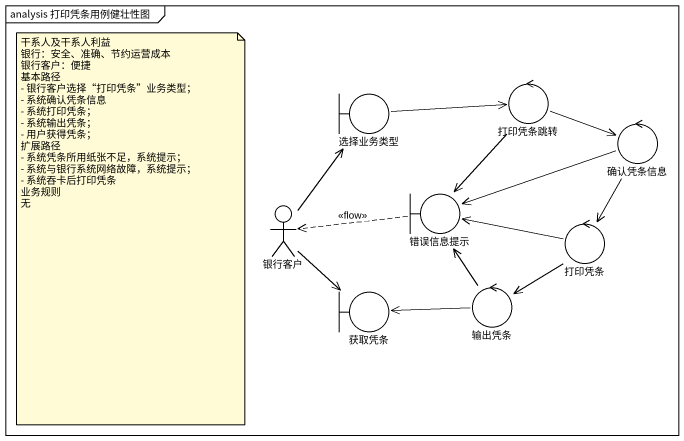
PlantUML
@startuml
mainframe analysis 打印凭条用例健壮性图
boundary 选择业务类型
control 打印凭条跳转
control 确认凭条信息
boundary 错误信息提示
actor 银行客户
control 打印凭条
boundary 获取凭条
control 输出凭条
选择业务类型 -right-> 打印凭条跳转
打印凭条跳转 -right-> 确认凭条信息
打印凭条跳转 --> 错误信息提示
确认凭条信息 -left-> 错误信息提示
确认凭条信息 --> 打印凭条
错误信息提示 .left.> 银行客户 : <<flow>>
银行客户 -up-> 选择业务类型
银行客户 --> 获取凭条
打印凭条 -left-> 错误信息提示
打印凭条 --> 输出凭条
输出凭条 -up-> 错误信息提示
输出凭条 -left-> 获取凭条
note as N1
  干系人及干系人利益
  银行：安全、准确、节约运营成本
  银行客户：便捷
  基本路径
  - 银行客户选择“打印凭条”业务类型；
  - 系统确认凭条信息
  - 系统打印凭条；
  - 系统输出凭条；
  - 用户获得凭条；
  扩展路径
  - 系统凭条所用纸张不足，系统提示；
  - 系统与银行系统网络故障，系统提示；
  - 系统吞卡后打印凭条
  业务规则
  无
end note
@enduml
